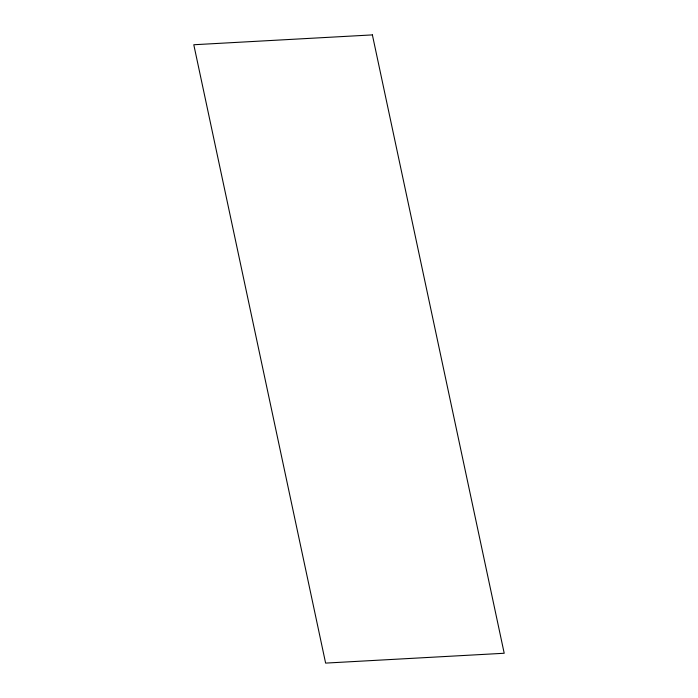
<?xml version="1.0" encoding="UTF-8"?>
<svg xmlns="http://www.w3.org/2000/svg" width="698" height="698" viewBox="0 0 698 698"><rect width="100%" height="100%" fill="white"/><g stroke="black" fill="none" stroke-linecap="round" stroke-linejoin="round"><path stroke-width="1.05" d="M372.383 34.9L193.791 44.742L325.617 663.1L504.209 653.258L372.383 34.9"/></g></svg>
